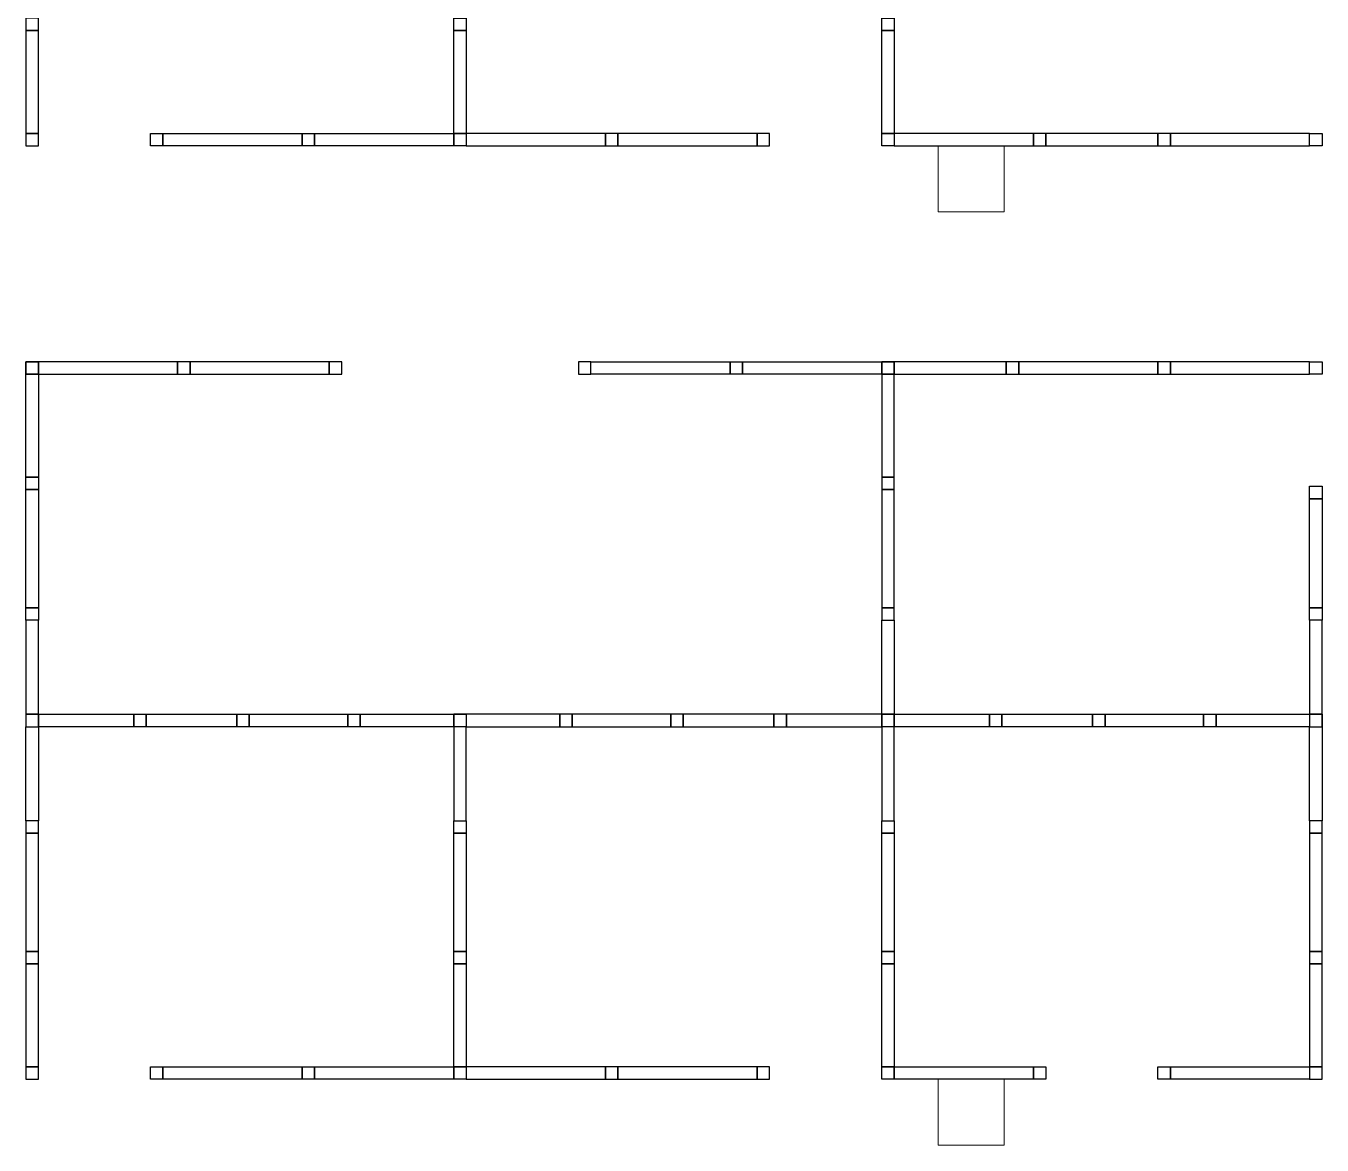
# Model space of a CAD drawing. Header units: inches. Extents: x 342932 to 557958, y 80625 to 242727.
# Drawn here: x 485291 to 495700, y 214412 to 223405 of the extents above; entities that cross this region are included whole.
import ezdxf

# ---------------------------------------------------------------- set-up
doc = ezdxf.new("R2010")
doc.units = ezdxf.units.IN
doc.header["$MEASUREMENT"] = 0
doc.layers.add('0-Cubicles', color=8, linetype='Continuous', lineweight=25)
doc.layers.add('First Floor$0$A-G312-M-Wall-Finish-Plaster', color=7, linetype='Continuous', lineweight=15)

msp = doc.modelspace()

# ---------------------------------------------------------------- linework, layer by layer
at = {"layer": '0-Cubicles'}
for p, q in [((485290.9, 217873.5), (485390.9, 217873.5)), ((485390.9, 217873.5), (485290.9, 217873.5)), ((485390.9, 217873.5), (485390.9, 217773.5)), ((485390.9, 217873.5), (485390.9, 217773.5)), ((485390.9, 217773.5), (485390.9, 217873.5)), ((485390.9, 217773.5), (485390.9, 217873.5)), ((485390.9, 217873.5), (485390.9, 217773.5)), ((485390.9, 217873.5), (485390.9, 217773.5)), ((485390.9, 217773.5), (485390.9, 217873.5)), ((485390.9, 217773.5), (485390.9, 217873.5)), ((485390.9, 217773.5), (485390.9, 217873.5)), ((485390.9, 217773.5), (485390.9, 217873.5)), ((485390.9, 217873.5), (485390.9, 217773.5)), ((485390.9, 217873.5), (485390.9, 217773.5)), ((485390.9, 217773.5), (485390.9, 217873.5)), ((485390.9, 217773.5), (485390.9, 217873.5)), ((485390.9, 217873.5), (485390.9, 217773.5)), ((485390.9, 217873.5), (485390.9, 217773.5)), ((485390.9, 217873.5), (485390.9, 217773.5)), ((485390.9, 217873.5), (485390.9, 217773.5)), ((485390.9, 217773.5), (485390.9, 217873.5)), ((485390.9, 217773.5), (485390.9, 217873.5)), ((485390.9, 217873.5), (485390.9, 217773.5)), ((485390.9, 217873.5), (485390.9, 217773.5)), ((485390.9, 217773.5), (485390.9, 217873.5)), ((485390.9, 217773.5), (485390.9, 217873.5)), ((485390.9, 217773.5), (485390.9, 217873.5)), ((485390.9, 217773.5), (485390.9, 217873.5)), ((485390.9, 217873.5), (485390.9, 217773.5)), ((485390.9, 217873.5), (485390.9, 217773.5)), ((485390.9, 217773.5), (485390.9, 217873.5)), ((485390.9, 217773.5), (485390.9, 217873.5)), ((485390.9, 217873.5), (485390.9, 217773.5)), ((485390.9, 217873.5), (485390.9, 217773.5)), ((485390.9, 217772.5), (485390.9, 217872.5)), ((485390.9, 217772.5), (485390.9, 217872.5)), ((485390.9, 217772.5), (485390.9, 217872.5)), ((488827.4, 217873.5), (488727.4, 217873.5)), ((488727.4, 217873.5), (488727.4, 217773.5)), ((488727.4, 217873.5), (488727.4, 217773.5)), ((488727.4, 217773.5), (488727.4, 217873.5)), ((488727.4, 217773.5), (488727.4, 217873.5)), ((488727.4, 217873.5), (488727.4, 217773.5)), ((488727.4, 217873.5), (488727.4, 217773.5)), ((488727.4, 217773.5), (488727.4, 217873.5)), ((488727.4, 217773.5), (488727.4, 217873.5)), ((488727.4, 217773.5), (488727.4, 217873.5)), ((488727.4, 217773.5), (488727.4, 217873.5)), ((488727.4, 217873.5), (488727.4, 217773.5)), ((488727.4, 217873.5), (488727.4, 217773.5)), ((488727.4, 217773.5), (488727.4, 217873.5)), ((488727.4, 217773.5), (488727.4, 217873.5)), ((488727.4, 217873.5), (488727.4, 217773.5)), ((488727.4, 217873.5), (488727.4, 217773.5)), ((488727.4, 217873.5), (488827.4, 217873.5)), ((488727.4, 217873.5), (488727.4, 217773.5)), ((488727.4, 217873.5), (488727.4, 217773.5)), ((488727.4, 217773.5), (488727.4, 217873.5)), ((488727.4, 217773.5), (488727.4, 217873.5)), ((488727.4, 217873.5), (488727.4, 217773.5)), ((488727.4, 217873.5), (488727.4, 217773.5)), ((488727.4, 217773.5), (488727.4, 217873.5)), ((488727.4, 217773.5), (488727.4, 217873.5)), ((488727.4, 217773.5), (488727.4, 217873.5)), ((488727.4, 217773.5), (488727.4, 217873.5)), ((488727.4, 217873.5), (488727.4, 217773.5)), ((488727.4, 217873.5), (488727.4, 217773.5)), ((488727.4, 217773.5), (488727.4, 217873.5)), ((488727.4, 217773.5), (488727.4, 217873.5)), ((488727.4, 217873.5), (488727.4, 217773.5)), ((488727.4, 217873.5), (488727.4, 217773.5)), ((488727.4, 217772.5), (488727.4, 217872.5)), ((488727.4, 217772.5), (488727.4, 217872.5)), ((488727.4, 217772.5), (488727.4, 217872.5)), ((492263.8, 217873.5), (492163.8, 217873.5)), ((492163.8, 217873.5), (492163.8, 217773.5)), ((492163.8, 217873.5), (492163.8, 217773.5)), ((492163.8, 217773.5), (492163.8, 217873.5)), ((492163.8, 217773.5), (492163.8, 217873.5)), ((492163.8, 217873.5), (492163.8, 217773.5)), ((492163.8, 217873.5), (492163.8, 217773.5)), ((492163.8, 217773.5), (492163.8, 217873.5)), ((492163.8, 217773.5), (492163.8, 217873.5)), ((492163.8, 217773.5), (492163.8, 217873.5)), ((492163.8, 217773.5), (492163.8, 217873.5)), ((492163.8, 217873.5), (492163.8, 217773.5)), ((492163.8, 217873.5), (492163.8, 217773.5)), ((492163.8, 217773.5), (492163.8, 217873.5)), ((492163.8, 217773.5), (492163.8, 217873.5)), ((492163.8, 217873.5), (492163.8, 217773.5)), ((492163.8, 217873.5), (492163.8, 217773.5)), ((492163.8, 217873.5), (492263.8, 217873.5)), ((492163.8, 217873.5), (492163.8, 217773.5)), ((492163.8, 217873.5), (492163.8, 217773.5)), ((492163.8, 217773.5), (492163.8, 217873.5)), ((492163.8, 217773.5), (492163.8, 217873.5)), ((492163.8, 217873.5), (492163.8, 217773.5)), ((492163.8, 217873.5), (492163.8, 217773.5)), ((492163.8, 217773.5), (492163.8, 217873.5)), ((492163.8, 217773.5), (492163.8, 217873.5)), ((492163.8, 217773.5), (492163.8, 217873.5)), ((492163.8, 217773.5), (492163.8, 217873.5)), ((492163.8, 217873.5), (492163.8, 217773.5)), ((492163.8, 217873.5), (492163.8, 217773.5)), ((492163.8, 217773.5), (492163.8, 217873.5)), ((492163.8, 217773.5), (492163.8, 217873.5)), ((492163.8, 217873.5), (492163.8, 217773.5)), ((492163.8, 217873.5), (492163.8, 217773.5)), ((492163.8, 217772.5), (492163.8, 217872.5)), ((492163.8, 217772.5), (492163.8, 217872.5)), ((492163.8, 217772.5), (492163.8, 217872.5)), ((495600.2, 217873.5), (495700.2, 217873.5)), ((495700.2, 217873.5), (495600.2, 217873.5)), ((495700.2, 217873.5), (495700.2, 217773.5)), ((495700.2, 217873.5), (495700.2, 217773.5)), ((495700.2, 217773.5), (495700.2, 217873.5)), ((495700.2, 217773.5), (495700.2, 217873.5)), ((495700.2, 217873.5), (495700.2, 217773.5)), ((495700.2, 217873.5), (495700.2, 217773.5)), ((495700.2, 217773.5), (495700.2, 217873.5)), ((495700.2, 217773.5), (495700.2, 217873.5)), ((495700.2, 217773.5), (495700.2, 217873.5)), ((495700.2, 217773.5), (495700.2, 217873.5)), ((495700.2, 217873.5), (495700.2, 217773.5)), ((495700.2, 217873.5), (495700.2, 217773.5)), ((495700.2, 217773.5), (495700.2, 217873.5)), ((495700.2, 217773.5), (495700.2, 217873.5)), ((495700.2, 217873.5), (495700.2, 217773.5)), ((495700.2, 217873.5), (495700.2, 217773.5)), ((495700.2, 217873.5), (495700.2, 217773.5)), ((495700.2, 217873.5), (495700.2, 217773.5)), ((495700.2, 217773.5), (495700.2, 217873.5)), ((495700.2, 217773.5), (495700.2, 217873.5)), ((495700.2, 217873.5), (495700.2, 217773.5)), ((495700.2, 217873.5), (495700.2, 217773.5)), ((495700.2, 217773.5), (495700.2, 217873.5)), ((495700.2, 217773.5), (495700.2, 217873.5)), ((495700.2, 217773.5), (495700.2, 217873.5)), ((495700.2, 217773.5), (495700.2, 217873.5)), ((495700.2, 217873.5), (495700.2, 217773.5)), ((495700.2, 217873.5), (495700.2, 217773.5)), ((495700.2, 217773.5), (495700.2, 217873.5)), ((495700.2, 217773.5), (495700.2, 217873.5)), ((495700.2, 217873.5), (495700.2, 217773.5)), ((495700.2, 217873.5), (495700.2, 217773.5)), ((495700.2, 217772.5), (495700.2, 217872.5)), ((495700.2, 217772.5), (495700.2, 217872.5)), ((495700.2, 217772.5), (495700.2, 217872.5))]:
    msp.add_line(p, q, dxfattribs=at)
for points in [[(485390.9, 223468.2), (485290.9, 223468.2), (485290.9, 223368.2), (485390.9, 223368.2)], [(488727.4, 223468.2), (488827.4, 223468.2), (488827.4, 223368.2), (488727.4, 223368.2)], [(492163.8, 223468.2), (492263.8, 223468.2), (492263.8, 223368.2), (492163.8, 223368.2)], [(485390.9, 223368.2), (485290.9, 223368.2), (485290.9, 222541.5), (485390.9, 222541.5)], [(488727.4, 223368.2), (488827.4, 223368.2), (488827.4, 222541.5), (488727.4, 222541.5)], [(492163.8, 223368.2), (492263.8, 223368.2), (492263.8, 222541.5), (492163.8, 222541.5)], [(485390.9, 222541.5), (485290.9, 222541.5), (485290.9, 222441.5), (485390.9, 222441.5)], [(486290.9, 222541.5), (486390.9, 222541.5), (486390.9, 222441.5), (486290.9, 222441.5)], [(486390.9, 222541.5), (487509.1, 222541.5), (487509.1, 222441.5), (486390.9, 222441.5)], [(487509.1, 222541.5), (487609.1, 222541.5), (487609.1, 222441.5), (487509.1, 222441.5)], [(487609.1, 222541.5), (488727.4, 222541.5), (488727.4, 222441.5), (487609.1, 222441.5)], [(488727.4, 222541.5), (488827.4, 222541.5), (488827.4, 222441.5), (488727.4, 222441.5)], [(489945.6, 222541.5), (488827.4, 222541.5), (488827.4, 222441.5), (489945.6, 222441.5)], [(490045.6, 222541.5), (489945.6, 222541.5), (489945.6, 222441.5), (490045.6, 222441.5)], [(491163.8, 222541.5), (490045.6, 222541.5), (490045.6, 222441.5), (491163.8, 222441.5)], [(491263.8, 222541.5), (491163.8, 222541.5), (491163.8, 222441.5), (491263.8, 222441.5)], [(492163.8, 222541.5), (492263.8, 222541.5), (492263.8, 222441.5), (492163.8, 222441.5)], [(493382, 222541.5), (492263.8, 222541.5), (492263.8, 222441.5), (493382, 222441.5)], [(493482, 222541.5), (493382, 222541.5), (493382, 222441.5), (493482, 222441.5)], [(494382, 222541.5), (493482, 222541.5), (493482, 222441.5), (494382, 222441.5)], [(494482, 222541.5), (494382, 222541.5), (494382, 222441.5), (494482, 222441.5)], [(495600.2, 222541.5), (494482, 222541.5), (494482, 222441.5), (495600.2, 222441.5)], [(495600.2, 222541.5), (495700.2, 222541.5), (495700.2, 222441.5), (495600.2, 222441.5)], [(485390.9, 220605.5), (485290.9, 220605.5), (485290.9, 220705.5), (485390.9, 220705.5)], [(485290.9, 220605.5), (485390.9, 220605.5), (485390.9, 220705.5), (485290.9, 220705.5)], [(485390.9, 220605.5), (486509.1, 220605.5), (486509.1, 220705.5), (485390.9, 220705.5)], [(486509.1, 220605.5), (486609.1, 220605.5), (486609.1, 220705.5), (486509.1, 220705.5)], [(486609.1, 220605.5), (487727.4, 220605.5), (487727.4, 220705.5), (486609.1, 220705.5)], [(487727.4, 220605.5), (487827.4, 220605.5), (487827.4, 220705.5), (487727.4, 220705.5)], [(489727.4, 220605.5), (489827.4, 220605.5), (489827.4, 220705.5), (489727.4, 220705.5)], [(490945.6, 220605.5), (489827.4, 220605.5), (489827.4, 220705.5), (490945.6, 220705.5)], [(491045.6, 220605.5), (490945.6, 220605.5), (490945.6, 220705.5), (491045.6, 220705.5)], [(492163.8, 220605.5), (491045.6, 220605.5), (491045.6, 220705.5), (492163.8, 220705.5)], [(492163.8, 220605.5), (492263.8, 220605.5), (492263.8, 220705.5), (492163.8, 220705.5)], [(492263.8, 220605.5), (492163.8, 220605.5), (492163.8, 220705.5), (492263.8, 220705.5)], [(492263.8, 220605.5), (493163.8, 220605.5), (493163.8, 220705.5), (492263.8, 220705.5)], [(493163.8, 220605.5), (493263.8, 220605.5), (493263.8, 220705.5), (493163.8, 220705.5)], [(493263.8, 220605.5), (494382, 220605.5), (494382, 220705.5), (493263.8, 220705.5)], [(494382, 220605.5), (494482, 220605.5), (494482, 220705.5), (494382, 220705.5)], [(494482, 220605.5), (495600.2, 220605.5), (495600.2, 220705.5), (494482, 220705.5)], [(495700.2, 220605.5), (495600.2, 220605.5), (495600.2, 220705.5), (495700.2, 220705.5)], [(485390.9, 219778.9), (485290.9, 219778.9), (485290.9, 220605.5), (485390.9, 220605.5)], [(492163.8, 219778.9), (492263.8, 219778.9), (492263.8, 220605.5), (492163.8, 220605.5)], [(485390.9, 219678.9), (485290.9, 219678.9), (485290.9, 219778.9), (485390.9, 219778.9)], [(492163.8, 219678.9), (492263.8, 219678.9), (492263.8, 219778.9), (492163.8, 219778.9)], [(485390.9, 218729), (485290.9, 218729), (485290.9, 219678.9), (485390.9, 219678.9)], [(492163.8, 218729), (492263.8, 218729), (492263.8, 219678.9), (492163.8, 219678.9)], [(495700.2, 219605.5), (495600.2, 219605.5), (495600.2, 219705.5), (495700.2, 219705.5)], [(495700.2, 218729), (495600.2, 218729), (495600.2, 219605.5), (495700.2, 219605.5)], [(485390.9, 218629), (485290.9, 218629), (485290.9, 218729), (485390.9, 218729)], [(492163.8, 218629), (492263.8, 218629), (492263.8, 218729), (492163.8, 218729)], [(495700.2, 218629), (495600.2, 218629), (495600.2, 218729), (495700.2, 218729)], [(485290.9, 217873.5), (485390.9, 217873.5), (485390.9, 218629), (485290.9, 218629)], [(492263.8, 217873.5), (492163.8, 217873.5), (492163.8, 218629), (492263.8, 218629)], [(495600.2, 217873.5), (495700.2, 217873.5), (495700.2, 218629), (495600.2, 218629)], [(485390.9, 217873.5), (485290.9, 217873.5), (485290.9, 217773.5), (485390.9, 217773.5)], [(485390.9, 217873.5), (486156.6, 217873.5), (486156.6, 217773.5), (485390.9, 217773.5)], [(486156.6, 217873.5), (486256.6, 217873.5), (486256.6, 217773.5), (486156.6, 217773.5)], [(486256.6, 217873.5), (486984.8, 217873.5), (486984.8, 217773.5), (486256.6, 217773.5)], [(486984.8, 217873.5), (487084.8, 217873.5), (487084.8, 217773.5), (486984.8, 217773.5)], [(487084.8, 217873.5), (487876, 217873.5), (487876, 217773.5), (487084.8, 217773.5)], [(487876, 217873.5), (487976, 217873.5), (487976, 217773.5), (487876, 217773.5)], [(487976, 217873.5), (488727.4, 217873.5), (488727.4, 217773.5), (487976, 217773.5)], [(488727.4, 217873.5), (488827.4, 217873.5), (488827.4, 217773.5), (488727.4, 217773.5)], [(489578.7, 217873.5), (488827.4, 217873.5), (488827.4, 217773.5), (489578.7, 217773.5)], [(489678.7, 217873.5), (489578.7, 217873.5), (489578.7, 217773.5), (489678.7, 217773.5)], [(490469.9, 217873.5), (489678.7, 217873.5), (489678.7, 217773.5), (490469.9, 217773.5)], [(490569.9, 217873.5), (490469.9, 217873.5), (490469.9, 217773.5), (490569.9, 217773.5)], [(491298.2, 217873.5), (490569.9, 217873.5), (490569.9, 217773.5), (491298.2, 217773.5)], [(491398.2, 217873.5), (491298.2, 217873.5), (491298.2, 217773.5), (491398.2, 217773.5)], [(492163.8, 217873.5), (491398.2, 217873.5), (491398.2, 217773.5), (492163.8, 217773.5)], [(492163.8, 217873.5), (492263.8, 217873.5), (492263.8, 217773.5), (492163.8, 217773.5)], [(492263.8, 217873.5), (493029.4, 217873.5), (493029.4, 217773.5), (492263.8, 217773.5)], [(493029.4, 217873.5), (493129.4, 217873.5), (493129.4, 217773.5), (493029.4, 217773.5)], [(493129.4, 217873.5), (493857.6, 217873.5), (493857.6, 217773.5), (493129.4, 217773.5)], [(493857.6, 217873.5), (493957.6, 217873.5), (493957.6, 217773.5), (493857.6, 217773.5)], [(493957.6, 217873.5), (494748.9, 217873.5), (494748.9, 217773.5), (493957.6, 217773.5)], [(494748.9, 217873.5), (494848.9, 217873.5), (494848.9, 217773.5), (494748.9, 217773.5)], [(494848.9, 217873.5), (495600.2, 217873.5), (495600.2, 217773.5), (494848.9, 217773.5)], [(495700.2, 217873.5), (495600.2, 217873.5), (495600.2, 217773.5), (495700.2, 217773.5)], [(485290.9, 217773.5), (485390.9, 217773.5), (485390.9, 217018.1), (485290.9, 217018.1)], [(488827.4, 217773.5), (488727.4, 217773.5), (488727.4, 217018.1), (488827.4, 217018.1)], [(492263.8, 217773.5), (492163.8, 217773.5), (492163.8, 217018.1), (492263.8, 217018.1)], [(495600.2, 217773.5), (495700.2, 217773.5), (495700.2, 217018.1), (495600.2, 217018.1)], [(485390.9, 217018.1), (485290.9, 217018.1), (485290.9, 216918.1), (485390.9, 216918.1)], [(488727.4, 217018.1), (488827.4, 217018.1), (488827.4, 216918.1), (488727.4, 216918.1)], [(492163.8, 217018.1), (492263.8, 217018.1), (492263.8, 216918.1), (492163.8, 216918.1)], [(495700.2, 217018.1), (495600.2, 217018.1), (495600.2, 216918.1), (495700.2, 216918.1)], [(485390.9, 216918.1), (485290.9, 216918.1), (485290.9, 215968.2), (485390.9, 215968.2)], [(488727.4, 216918.1), (488827.4, 216918.1), (488827.4, 215968.2), (488727.4, 215968.2)], [(492163.8, 216918.1), (492263.8, 216918.1), (492263.8, 215968.2), (492163.8, 215968.2)], [(495700.2, 216918.1), (495600.2, 216918.1), (495600.2, 215968.2), (495700.2, 215968.2)], [(485390.9, 215968.2), (485290.9, 215968.2), (485290.9, 215868.2), (485390.9, 215868.2)], [(488727.4, 215968.2), (488827.4, 215968.2), (488827.4, 215868.2), (488727.4, 215868.2)], [(492163.8, 215968.2), (492263.8, 215968.2), (492263.8, 215868.2), (492163.8, 215868.2)], [(495700.2, 215968.2), (495600.2, 215968.2), (495600.2, 215868.2), (495700.2, 215868.2)], [(485390.9, 215868.2), (485290.9, 215868.2), (485290.9, 215041.5), (485390.9, 215041.5)], [(488727.4, 215868.2), (488827.4, 215868.2), (488827.4, 215041.5), (488727.4, 215041.5)], [(492163.8, 215868.2), (492263.8, 215868.2), (492263.8, 215041.5), (492163.8, 215041.5)], [(495700.2, 215868.2), (495600.2, 215868.2), (495600.2, 215041.5), (495700.2, 215041.5)], [(485390.9, 215041.5), (485290.9, 215041.5), (485290.9, 214941.5), (485390.9, 214941.5)], [(486290.9, 215041.5), (486390.9, 215041.5), (486390.9, 214941.5), (486290.9, 214941.5)], [(486390.9, 215041.5), (487509.1, 215041.5), (487509.1, 214941.5), (486390.9, 214941.5)], [(487509.1, 215041.5), (487609.1, 215041.5), (487609.1, 214941.5), (487509.1, 214941.5)], [(487609.1, 215041.5), (488727.4, 215041.5), (488727.4, 214941.5), (487609.1, 214941.5)], [(488727.4, 215041.5), (488827.4, 215041.5), (488827.4, 214941.5), (488727.4, 214941.5)], [(489945.6, 215041.5), (488827.4, 215041.5), (488827.4, 214941.5), (489945.6, 214941.5)], [(490045.6, 215041.5), (489945.6, 215041.5), (489945.6, 214941.5), (490045.6, 214941.5)], [(491163.8, 215041.5), (490045.6, 215041.5), (490045.6, 214941.5), (491163.8, 214941.5)], [(491263.8, 215041.5), (491163.8, 215041.5), (491163.8, 214941.5), (491263.8, 214941.5)], [(492163.8, 215041.5), (492263.8, 215041.5), (492263.8, 214941.5), (492163.8, 214941.5)], [(492263.8, 215041.5), (493382, 215041.5), (493382, 214941.5), (492263.8, 214941.5)], [(493382, 215041.5), (493482, 215041.5), (493482, 214941.5), (493382, 214941.5)], [(494382, 215041.5), (494482, 215041.5), (494482, 214941.5), (494382, 214941.5)], [(494482, 215041.5), (495600.2, 215041.5), (495600.2, 214941.5), (494482, 214941.5)], [(495700.2, 215041.5), (495600.2, 215041.5), (495600.2, 214941.5), (495700.2, 214941.5)]]:
    msp.add_lwpolyline(points, close=True, dxfattribs=at)
at = {"layer": 'First Floor$0$A-G312-M-Wall-Finish-Plaster'}
for points in [[(493147.1, 222441.5), (492617.1, 222441.5), (492617.1, 221911.5), (493147.1, 221911.5)], [(493147.1, 214941.5), (492617.1, 214941.5), (492617.1, 214411.5), (493147.1, 214411.5)]]:
    msp.add_lwpolyline(points, close=True, dxfattribs=at)

doc.saveas('drawing.dxf')
